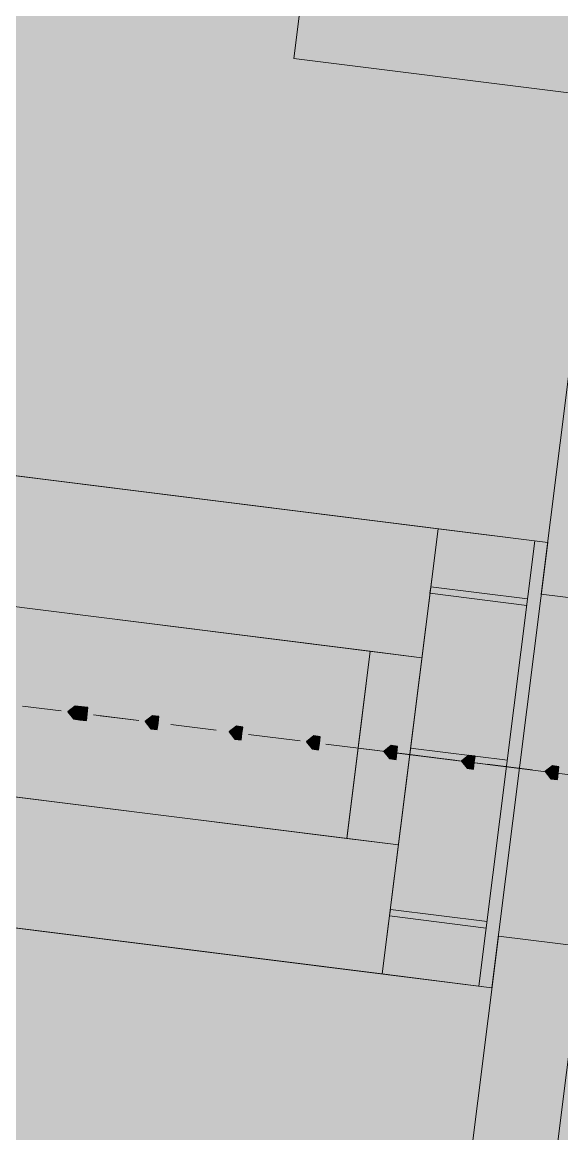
# Model space of a CAD drawing. Header units: metres. Extents: x -4 to 509425, y 7549 to 4732445.
# Drawn here: x 476053.795 to 476054.497, y 4719727.572 to 4719729.019 of the extents above; entities that cross this region are included whole.
import ezdxf

# ---------------------------------------------------------------- set-up
doc = ezdxf.new("R2010")
doc.units = ezdxf.units.M
doc.header["$LTSCALE"] = 0.01
doc.header["$MEASUREMENT"] = 0
doc.layers.get('0').update_dxf_attribs({"lineweight": 0})
doc.layers.add('_SUBESTACIÓN', color=1, linetype='Continuous')
doc.layers.add('SUBESTACION LA VID', color=253, linetype='Continuous')

# ---------------------------------------------------------------- blocks, each defined once
blk = doc.blocks.new('A$Cfff6051d')
at = {"layer": 'SUBESTACION LA VID', "transparency": 33554687}
h = blk.add_hatch(color=256, dxfattribs=at)
h.dxf.hatch_style = 2
h.paths.add_polyline_path([(476053.8711, 4719728.1192), (476053.8722, 4719728.1276), (476053.8638, 4719728.1287), (476053.8543, 4719728.1213), (476053.8617, 4719728.1119), (476053.8701, 4719728.1108)])
h = blk.add_hatch(color=256, dxfattribs=at)
h.dxf.hatch_style = 2
h.paths.add_polyline_path([(476053.8711, 4719728.1192), (476053.8722, 4719728.1276), (476053.8638, 4719728.1287), (476053.8543, 4719728.1213), (476053.8617, 4719728.1119), (476053.8701, 4719728.1108)])
h = blk.add_hatch(color=256, dxfattribs=at)
h.dxf.hatch_style = 2
h.paths.add_polyline_path([(476053.8795, 4719728.1182), (476053.8806, 4719728.1266), (476053.8722, 4719728.1276), (476053.8627, 4719728.1203), (476053.8701, 4719728.1108), (476053.8785, 4719728.1098)])
h = blk.add_hatch(color=256, dxfattribs=at)
h.dxf.hatch_style = 2
h.paths.add_polyline_path([(476053.9719, 4719728.1066), (476053.973, 4719728.115), (476053.9646, 4719728.116), (476053.9551, 4719728.1087), (476053.9625, 4719728.0992), (476053.9709, 4719728.0982)])
h = blk.add_hatch(color=256, dxfattribs=at)
h.dxf.hatch_style = 2
h.paths.add_polyline_path([(476053.9719, 4719728.1066), (476053.973, 4719728.115), (476053.9646, 4719728.116), (476053.9551, 4719728.1087), (476053.9625, 4719728.0992), (476053.9709, 4719728.0982)])
h = blk.add_hatch(color=256, dxfattribs=at)
h.dxf.hatch_style = 2
h.paths.add_polyline_path([(476053.9719, 4719728.1066), (476053.973, 4719728.115), (476053.9646, 4719728.116), (476053.9551, 4719728.1087), (476053.9625, 4719728.0992), (476053.9709, 4719728.0982)])
h = blk.add_hatch(color=256, dxfattribs=at)
h.dxf.hatch_style = 2
h.paths.add_polyline_path([(476054.0811, 4719728.0929), (476054.0822, 4719728.1013), (476054.0738, 4719728.1023), (476054.0643, 4719728.095), (476054.0717, 4719728.0855), (476054.0801, 4719728.0845)])
h = blk.add_hatch(color=256, dxfattribs=at)
h.dxf.hatch_style = 2
h.paths.add_polyline_path([(476054.0811, 4719728.0929), (476054.0822, 4719728.1013), (476054.0738, 4719728.1023), (476054.0643, 4719728.095), (476054.0717, 4719728.0855), (476054.0801, 4719728.0845)])
h = blk.add_hatch(color=256, dxfattribs=at)
h.dxf.hatch_style = 2
h.paths.add_polyline_path([(476054.0811, 4719728.0929), (476054.0822, 4719728.1013), (476054.0738, 4719728.1023), (476054.0643, 4719728.095), (476054.0717, 4719728.0855), (476054.0801, 4719728.0845)])
h = blk.add_hatch(color=256, dxfattribs=at)
h.dxf.hatch_style = 2
h.paths.add_polyline_path([(476054.1819, 4719728.0802), (476054.183, 4719728.0886), (476054.1746, 4719728.0897), (476054.1651, 4719728.0823), (476054.1725, 4719728.0729), (476054.1809, 4719728.0718)])
h = blk.add_hatch(color=256, dxfattribs=at)
h.dxf.hatch_style = 2
h.paths.add_polyline_path([(476054.1819, 4719728.0802), (476054.183, 4719728.0886), (476054.1746, 4719728.0897), (476054.1651, 4719728.0823), (476054.1725, 4719728.0729), (476054.1809, 4719728.0718)])
h = blk.add_hatch(color=256, dxfattribs=at)
h.dxf.hatch_style = 2
h.paths.add_polyline_path([(476054.1819, 4719728.0802), (476054.183, 4719728.0886), (476054.1746, 4719728.0897), (476054.1651, 4719728.0823), (476054.1725, 4719728.0729), (476054.1809, 4719728.0718)])
h = blk.add_hatch(color=256, dxfattribs=at)
h.dxf.hatch_style = 2
h.paths.add_polyline_path([(476054.2827, 4719728.0676), (476054.2838, 4719728.076), (476054.2754, 4719728.0771), (476054.2659, 4719728.0697), (476054.2733, 4719728.0603), (476054.2817, 4719728.0592)])
h = blk.add_hatch(color=256, dxfattribs=at)
h.dxf.hatch_style = 2
h.paths.add_polyline_path([(476054.2827, 4719728.0676), (476054.2838, 4719728.076), (476054.2754, 4719728.0771), (476054.2659, 4719728.0697), (476054.2733, 4719728.0603), (476054.2817, 4719728.0592)])
h = blk.add_hatch(color=256, dxfattribs=at)
h.dxf.hatch_style = 2
h.paths.add_polyline_path([(476054.2827, 4719728.0676), (476054.2838, 4719728.076), (476054.2754, 4719728.0771), (476054.2659, 4719728.0697), (476054.2733, 4719728.0603), (476054.2817, 4719728.0592)])
h = blk.add_hatch(color=256, dxfattribs=at)
h.dxf.hatch_style = 2
h.paths.add_polyline_path([(476054.2827, 4719728.0676), (476054.2838, 4719728.076), (476054.2754, 4719728.0771), (476054.2659, 4719728.0697), (476054.2733, 4719728.0603), (476054.2817, 4719728.0592)])
h = blk.add_hatch(color=256, dxfattribs=at)
h.dxf.hatch_style = 2
h.paths.add_polyline_path([(476054.2827, 4719728.0676), (476054.2838, 4719728.076), (476054.2754, 4719728.0771), (476054.2659, 4719728.0697), (476054.2733, 4719728.0603), (476054.2817, 4719728.0592)])
h = blk.add_hatch(color=256, dxfattribs=at)
h.dxf.hatch_style = 2
h.paths.add_polyline_path([(476054.2827, 4719728.0676), (476054.2838, 4719728.076), (476054.2754, 4719728.0771), (476054.2659, 4719728.0697), (476054.2733, 4719728.0603), (476054.2817, 4719728.0592)])
h = blk.add_hatch(color=256, dxfattribs=at)
h.dxf.hatch_style = 2
h.paths.add_polyline_path([(476054.3835, 4719728.055), (476054.3846, 4719728.0634), (476054.3762, 4719728.0644), (476054.3667, 4719728.0571), (476054.3741, 4719728.0476), (476054.3825, 4719728.0466)])
h = blk.add_hatch(color=256, dxfattribs=at)
h.dxf.hatch_style = 2
h.paths.add_polyline_path([(476054.3835, 4719728.055), (476054.3846, 4719728.0634), (476054.3762, 4719728.0644), (476054.3667, 4719728.0571), (476054.3741, 4719728.0476), (476054.3825, 4719728.0466)])
h = blk.add_hatch(color=256, dxfattribs=at)
h.dxf.hatch_style = 2
h.paths.add_polyline_path([(476054.3835, 4719728.055), (476054.3846, 4719728.0634), (476054.3762, 4719728.0644), (476054.3667, 4719728.0571), (476054.3741, 4719728.0476), (476054.3825, 4719728.0466)])
h = blk.add_hatch(color=256, dxfattribs=at)
h.dxf.hatch_style = 2
h.paths.add_polyline_path([(476054.3835, 4719728.055), (476054.3846, 4719728.0634), (476054.3762, 4719728.0644), (476054.3667, 4719728.0571), (476054.3741, 4719728.0476), (476054.3825, 4719728.0466)])
h = blk.add_hatch(color=256, dxfattribs=at)
h.dxf.hatch_style = 2
h.paths.add_polyline_path([(476054.3835, 4719728.055), (476054.3846, 4719728.0634), (476054.3762, 4719728.0644), (476054.3667, 4719728.0571), (476054.3741, 4719728.0476), (476054.3825, 4719728.0466)])
h = blk.add_hatch(color=256, dxfattribs=at)
h.dxf.hatch_style = 2
h.paths.add_polyline_path([(476054.3835, 4719728.055), (476054.3846, 4719728.0634), (476054.3762, 4719728.0644), (476054.3667, 4719728.0571), (476054.3741, 4719728.0476), (476054.3825, 4719728.0466)])
h = blk.add_hatch(color=256, dxfattribs=at)
h.dxf.hatch_style = 2
h.paths.add_polyline_path([(476054.4927, 4719728.0413), (476054.4938, 4719728.0497), (476054.4854, 4719728.0507), (476054.4759, 4719728.0434), (476054.4833, 4719728.0339), (476054.4917, 4719728.0329)])
h = blk.add_hatch(color=256, dxfattribs=at)
h.dxf.hatch_style = 2
h.paths.add_polyline_path([(476054.4927, 4719728.0413), (476054.4938, 4719728.0497), (476054.4854, 4719728.0507), (476054.4759, 4719728.0434), (476054.4833, 4719728.0339), (476054.4917, 4719728.0329)])
h = blk.add_hatch(color=256, dxfattribs=at)
h.dxf.hatch_style = 2
h.paths.add_polyline_path([(476054.4927, 4719728.0413), (476054.4938, 4719728.0497), (476054.4854, 4719728.0507), (476054.4759, 4719728.0434), (476054.4833, 4719728.0339), (476054.4917, 4719728.0329)])
h = blk.add_hatch(color=256, dxfattribs=at)
h.dxf.hatch_style = 2
h.paths.add_polyline_path([(476054.4927, 4719728.0413), (476054.4938, 4719728.0497), (476054.4854, 4719728.0507), (476054.4759, 4719728.0434), (476054.4833, 4719728.0339), (476054.4917, 4719728.0329)])
h = blk.add_hatch(color=256, dxfattribs=at)
h.dxf.hatch_style = 2
h.paths.add_polyline_path([(476054.4927, 4719728.0413), (476054.4938, 4719728.0497), (476054.4854, 4719728.0507), (476054.4759, 4719728.0434), (476054.4833, 4719728.0339), (476054.4917, 4719728.0329)])
h = blk.add_hatch(color=256, dxfattribs=at)
h.dxf.hatch_style = 2
h.paths.add_polyline_path([(476054.4927, 4719728.0413), (476054.4938, 4719728.0497), (476054.4854, 4719728.0507), (476054.4759, 4719728.0434), (476054.4833, 4719728.0339), (476054.4917, 4719728.0329)])
at = {"layer": 'SUBESTACION LA VID', "lineweight": 15}
for p, q in [((476054.4792, 4719728.3416), (476041.4671, 4719729.9729)), ((476054.4792, 4719728.3416), (476041.4671, 4719729.9729)), ((476054.3153, 4719728.1915), (476041.5972, 4719729.786)), ((476054.3153, 4719728.1915), (476041.5972, 4719729.786)), ((476054.2848, 4719727.9479), (476041.5667, 4719729.5424)), ((476054.2848, 4719727.9479), (476041.5667, 4719729.5424)), ((476054.4065, 4719727.762), (476041.3944, 4719729.3933)), ((476054.4065, 4719727.762), (476041.3944, 4719729.3933)), ((476054.2637, 4719727.7799), (476054.3364, 4719728.3595)), ((476054.3364, 4719728.3595), (476054.2637, 4719727.7799)), ((476054.4624, 4719728.3437), (476054.3897, 4719727.7641)), ((476054.3897, 4719727.7641), (476054.4624, 4719728.3437)), ((476054.4792, 4719728.3416), (476054.4065, 4719727.762)), ((476054.4065, 4719727.762), (476054.4792, 4719728.3416)), ((476054.4529, 4719728.2681), (476054.3269, 4719728.2839)), ((476054.4519, 4719728.2597), (476054.3259, 4719728.2755)), ((476054.4519, 4719728.2597), (476054.3259, 4719728.2755)), ((476053.8459, 4719728.1224), (476053.7955, 4719728.1287)), ((476053.8459, 4719728.1224), (476053.7955, 4719728.1287)), ((476053.9467, 4719728.1097), (476053.8879, 4719728.1171)), ((476053.9467, 4719728.1097), (476053.8879, 4719728.1171)), ((476053.9467, 4719728.1097), (476053.8963, 4719728.116)), ((476054.0475, 4719728.0971), (476053.9887, 4719728.1045)), ((476054.0475, 4719728.0971), (476053.9887, 4719728.1045)), ((476054.0475, 4719728.0971), (476053.9887, 4719728.1045)), ((476054.1567, 4719728.0834), (476054.0895, 4719728.0918)), ((476054.1567, 4719728.0834), (476054.0895, 4719728.0918)), ((476054.1567, 4719728.0834), (476054.0895, 4719728.0918)), ((476054.2575, 4719728.0708), (476054.1903, 4719728.0792)), ((476054.2575, 4719728.0708), (476054.1903, 4719728.0792)), ((476054.2575, 4719728.0708), (476054.1903, 4719728.0792)), ((476054.2575, 4719728.0708), (476054.1903, 4719728.0792)), ((476054.2575, 4719728.0708), (476054.1903, 4719728.0792)), ((476054.2575, 4719728.0708), (476054.1903, 4719728.0792)), ((476054.4266, 4719728.0581), (476054.3006, 4719728.0739)), ((476054.4266, 4719728.0581), (476054.3006, 4719728.0739)), ((476055.526, 4719727.9117), (476054.2659, 4719728.0697)), ((476054.3583, 4719728.0581), (476054.2911, 4719728.0665)), ((476054.3583, 4719728.0581), (476054.2911, 4719728.0665)), ((476054.3583, 4719728.0581), (476054.2911, 4719728.0665)), ((476054.3583, 4719728.0581), (476054.2911, 4719728.0665)), ((476054.3583, 4719728.0581), (476054.2911, 4719728.0665)), ((476054.3583, 4719728.0581), (476054.2911, 4719728.0665)), ((476054.4255, 4719728.0497), (476054.2995, 4719728.0655)), ((476054.4255, 4719728.0497), (476054.2995, 4719728.0655)), ((476054.4591, 4719728.0455), (476054.4003, 4719728.0529)), ((476054.4591, 4719728.0455), (476054.4003, 4719728.0529)), ((476054.4591, 4719728.0455), (476054.4003, 4719728.0529)), ((476054.4591, 4719728.0455), (476054.4003, 4719728.0529)), ((476054.4591, 4719728.0455), (476054.4003, 4719728.0529)), ((476054.4591, 4719728.0455), (476054.4003, 4719728.0529)), ((476054.4003, 4719727.8481), (476054.2743, 4719727.8639)), ((476054.4003, 4719727.8481), (476054.2743, 4719727.8639)), ((476054.3992, 4719727.8397), (476054.2732, 4719727.8555))]:
    blk.add_line(p, q, dxfattribs=at)
at = {"layer": 'SUBESTACION LA VID', "lineweight": 0}
for p, q in [((476054.3364, 4719728.3595), (476054.4792, 4719728.3416)), ((476054.2637, 4719727.7799), (476054.4065, 4719727.762))]:
    blk.add_line(p, q, dxfattribs=at)
at = {"layer": 'SUBESTACION LA VID', "lineweight": 15}
for points in [[(476054.3364, 4719728.3595), (476051.9507, 4719728.6586), (476051.957, 4719728.709), (476051.9402, 4719728.7111), (476051.9339, 4719728.6607), (476047.9857, 4719729.1557)], [(476053.7945, 4719728.2568), (476054.2481, 4719728.1999), (476054.2323, 4719728.0739), (476054.2995, 4719728.0655), (476054.3364, 4719728.3595)], [(476054.3364, 4719728.3595), (476051.9507, 4719728.6586), (476051.957, 4719728.709), (476051.9402, 4719728.7111), (476051.9339, 4719728.6607), (476047.9857, 4719729.1557)], [(476053.7945, 4719728.2568), (476054.2481, 4719728.1999), (476054.2323, 4719728.0739), (476054.2995, 4719728.0655), (476054.3364, 4719728.3595)], [(476054.2637, 4719727.7799), (476051.878, 4719728.079), (476051.8717, 4719728.0286), (476051.8549, 4719728.0307), (476051.8612, 4719728.0811), (476047.9131, 4719728.5761)], [(476053.764, 4719728.0132), (476054.2176, 4719727.9563), (476054.2323, 4719728.0739), (476054.2995, 4719728.0655), (476054.2637, 4719727.7799)], [(476054.2637, 4719727.7799), (476051.878, 4719728.079), (476051.8717, 4719728.0286), (476051.8549, 4719728.0307), (476051.8612, 4719728.0811), (476047.9131, 4719728.5761)], [(476053.764, 4719728.0132), (476054.2176, 4719727.9563), (476054.2323, 4719728.0739), (476054.2995, 4719728.0655), (476054.2637, 4719727.7799)], [(476054.9299, 4719728.8738), (476055.3415, 4719728.8222), (476055.4226, 4719729.4691), (476054.2297, 4719729.6186), (476054.1486, 4719728.9718), (476054.5519, 4719728.9212)], [(476054.9299, 4719728.8738), (476055.3415, 4719728.8222), (476055.4226, 4719729.4691), (476054.2297, 4719729.6186), (476054.1486, 4719728.9718), (476054.5519, 4719728.9212)], [(476054.7396, 4719728.2407), (476054.8488, 4719728.227), (476054.9836, 4719729.3023), (476054.6056, 4719729.3496), (476054.4708, 4719728.2744), (476054.58, 4719728.2607)], [(476054.7396, 4719728.2407), (476054.8488, 4719728.227), (476054.9836, 4719729.3023), (476054.6056, 4719729.3496), (476054.4708, 4719728.2744), (476054.58, 4719728.2607)], [(476054.2637, 4719727.7799), (476054.4065, 4719727.762), (476054.4792, 4719728.3416), (476054.3364, 4719728.3595), (476054.2637, 4719727.7799)], [(476054.3364, 4719728.3595), (476054.4792, 4719728.3416), (476054.4065, 4719727.762), (476054.2637, 4719727.7799), (476054.3364, 4719728.3595)], [(476054.4529, 4719728.2681), (476054.3269, 4719728.2839), (476054.3259, 4719728.2755)], [(476054.3153, 4719728.1915), (476054.2481, 4719728.1999), (476054.2176, 4719727.9563), (476054.2848, 4719727.9479)], [(476054.2848, 4719727.9479), (476054.2176, 4719727.9563), (476054.2481, 4719728.1999), (476054.3153, 4719728.1915)], [(476054.6975, 4719727.9047), (476054.629, 4719727.3587), (476054.4694, 4719727.3787), (476054.5378, 4719727.9247)], [(476054.6975, 4719727.9047), (476054.629, 4719727.3587), (476054.4694, 4719727.3787), (476054.5378, 4719727.9247)], [(476054.3992, 4719727.8397), (476054.2732, 4719727.8555), (476054.2743, 4719727.8639)], [(476054.6838, 4719727.7955), (476054.793, 4719727.7818), (476054.6582, 4719726.7066), (476054.2802, 4719726.7539), (476054.415, 4719727.8292), (476054.5242, 4719727.8155)], [(476054.6838, 4719727.7955), (476054.793, 4719727.7818), (476054.6582, 4719726.7066), (476054.2802, 4719726.7539), (476054.415, 4719727.8292), (476054.5242, 4719727.8155)]]:
    blk.add_lwpolyline(points, dxfattribs=at)
at = {"layer": 'SUBESTACION LA VID'}
for points in [[(476053.8711, 4719728.1192), (476053.8722, 4719728.1276), (476053.8638, 4719728.1287), (476053.8543, 4719728.1213), (476053.8617, 4719728.1119), (476053.8701, 4719728.1108)], [(476053.8711, 4719728.1192), (476053.8722, 4719728.1276), (476053.8638, 4719728.1287), (476053.8543, 4719728.1213), (476053.8617, 4719728.1119), (476053.8701, 4719728.1108)], [(476053.8795, 4719728.1182), (476053.8806, 4719728.1266), (476053.8722, 4719728.1276), (476053.8627, 4719728.1203), (476053.8701, 4719728.1108), (476053.8785, 4719728.1098)], [(476053.9719, 4719728.1066), (476053.973, 4719728.115), (476053.9646, 4719728.116), (476053.9551, 4719728.1087), (476053.9625, 4719728.0992), (476053.9709, 4719728.0982)], [(476053.9719, 4719728.1066), (476053.973, 4719728.115), (476053.9646, 4719728.116), (476053.9551, 4719728.1087), (476053.9625, 4719728.0992), (476053.9709, 4719728.0982)], [(476053.9719, 4719728.1066), (476053.973, 4719728.115), (476053.9646, 4719728.116), (476053.9551, 4719728.1087), (476053.9625, 4719728.0992), (476053.9709, 4719728.0982)], [(476054.0811, 4719728.0929), (476054.0822, 4719728.1013), (476054.0738, 4719728.1023), (476054.0643, 4719728.095), (476054.0717, 4719728.0855), (476054.0801, 4719728.0845)], [(476054.0811, 4719728.0929), (476054.0822, 4719728.1013), (476054.0738, 4719728.1023), (476054.0643, 4719728.095), (476054.0717, 4719728.0855), (476054.0801, 4719728.0845)], [(476054.0811, 4719728.0929), (476054.0822, 4719728.1013), (476054.0738, 4719728.1023), (476054.0643, 4719728.095), (476054.0717, 4719728.0855), (476054.0801, 4719728.0845)], [(476054.1819, 4719728.0802), (476054.183, 4719728.0886), (476054.1746, 4719728.0897), (476054.1651, 4719728.0823), (476054.1725, 4719728.0729), (476054.1809, 4719728.0718)], [(476054.1819, 4719728.0802), (476054.183, 4719728.0886), (476054.1746, 4719728.0897), (476054.1651, 4719728.0823), (476054.1725, 4719728.0729), (476054.1809, 4719728.0718)], [(476054.1819, 4719728.0802), (476054.183, 4719728.0886), (476054.1746, 4719728.0897), (476054.1651, 4719728.0823), (476054.1725, 4719728.0729), (476054.1809, 4719728.0718)], [(476054.2827, 4719728.0676), (476054.2838, 4719728.076), (476054.2754, 4719728.0771), (476054.2659, 4719728.0697), (476054.2733, 4719728.0603), (476054.2817, 4719728.0592)], [(476054.2827, 4719728.0676), (476054.2838, 4719728.076), (476054.2754, 4719728.0771), (476054.2659, 4719728.0697), (476054.2733, 4719728.0603), (476054.2817, 4719728.0592)], [(476054.2827, 4719728.0676), (476054.2838, 4719728.076), (476054.2754, 4719728.0771), (476054.2659, 4719728.0697), (476054.2733, 4719728.0603), (476054.2817, 4719728.0592)], [(476054.2827, 4719728.0676), (476054.2838, 4719728.076), (476054.2754, 4719728.0771), (476054.2659, 4719728.0697), (476054.2733, 4719728.0603), (476054.2817, 4719728.0592)], [(476054.2827, 4719728.0676), (476054.2838, 4719728.076), (476054.2754, 4719728.0771), (476054.2659, 4719728.0697), (476054.2733, 4719728.0603), (476054.2817, 4719728.0592)], [(476054.2827, 4719728.0676), (476054.2838, 4719728.076), (476054.2754, 4719728.0771), (476054.2659, 4719728.0697), (476054.2733, 4719728.0603), (476054.2817, 4719728.0592)], [(476054.3835, 4719728.055), (476054.3846, 4719728.0634), (476054.3762, 4719728.0644), (476054.3667, 4719728.0571), (476054.3741, 4719728.0476), (476054.3825, 4719728.0466)], [(476054.3835, 4719728.055), (476054.3846, 4719728.0634), (476054.3762, 4719728.0644), (476054.3667, 4719728.0571), (476054.3741, 4719728.0476), (476054.3825, 4719728.0466)], [(476054.3835, 4719728.055), (476054.3846, 4719728.0634), (476054.3762, 4719728.0644), (476054.3667, 4719728.0571), (476054.3741, 4719728.0476), (476054.3825, 4719728.0466)], [(476054.3835, 4719728.055), (476054.3846, 4719728.0634), (476054.3762, 4719728.0644), (476054.3667, 4719728.0571), (476054.3741, 4719728.0476), (476054.3825, 4719728.0466)], [(476054.3835, 4719728.055), (476054.3846, 4719728.0634), (476054.3762, 4719728.0644), (476054.3667, 4719728.0571), (476054.3741, 4719728.0476), (476054.3825, 4719728.0466)], [(476054.3835, 4719728.055), (476054.3846, 4719728.0634), (476054.3762, 4719728.0644), (476054.3667, 4719728.0571), (476054.3741, 4719728.0476), (476054.3825, 4719728.0466)], [(476054.4927, 4719728.0413), (476054.4938, 4719728.0497), (476054.4854, 4719728.0507), (476054.4759, 4719728.0434), (476054.4833, 4719728.0339), (476054.4917, 4719728.0329)], [(476054.4927, 4719728.0413), (476054.4938, 4719728.0497), (476054.4854, 4719728.0507), (476054.4759, 4719728.0434), (476054.4833, 4719728.0339), (476054.4917, 4719728.0329)], [(476054.4927, 4719728.0413), (476054.4938, 4719728.0497), (476054.4854, 4719728.0507), (476054.4759, 4719728.0434), (476054.4833, 4719728.0339), (476054.4917, 4719728.0329)], [(476054.4927, 4719728.0413), (476054.4938, 4719728.0497), (476054.4854, 4719728.0507), (476054.4759, 4719728.0434), (476054.4833, 4719728.0339), (476054.4917, 4719728.0329)], [(476054.4927, 4719728.0413), (476054.4938, 4719728.0497), (476054.4854, 4719728.0507), (476054.4759, 4719728.0434), (476054.4833, 4719728.0339), (476054.4917, 4719728.0329)], [(476054.4927, 4719728.0413), (476054.4938, 4719728.0497), (476054.4854, 4719728.0507), (476054.4759, 4719728.0434), (476054.4833, 4719728.0339), (476054.4917, 4719728.0329)]]:
    blk.add_lwpolyline(points, close=True, dxfattribs=at)
at = {"layer": 'SUBESTACION LA VID', "lineweight": 0}
for points in [[(476053.8711, 4719728.1192), (476053.8722, 4719728.1276), (476053.8638, 4719728.1287), (476053.8543, 4719728.1213), (476053.8617, 4719728.1119), (476053.8701, 4719728.1108)], [(476053.8711, 4719728.1192), (476053.8722, 4719728.1276), (476053.8638, 4719728.1287), (476053.8543, 4719728.1213), (476053.8617, 4719728.1119), (476053.8701, 4719728.1108)], [(476053.8795, 4719728.1182), (476053.8806, 4719728.1266), (476053.8722, 4719728.1276), (476053.8627, 4719728.1203), (476053.8701, 4719728.1108), (476053.8785, 4719728.1098)], [(476053.9719, 4719728.1066), (476053.973, 4719728.115), (476053.9646, 4719728.116), (476053.9551, 4719728.1087), (476053.9625, 4719728.0992), (476053.9709, 4719728.0982)], [(476053.9719, 4719728.1066), (476053.973, 4719728.115), (476053.9646, 4719728.116), (476053.9551, 4719728.1087), (476053.9625, 4719728.0992), (476053.9709, 4719728.0982)], [(476053.9719, 4719728.1066), (476053.973, 4719728.115), (476053.9646, 4719728.116), (476053.9551, 4719728.1087), (476053.9625, 4719728.0992), (476053.9709, 4719728.0982)], [(476054.0811, 4719728.0929), (476054.0822, 4719728.1013), (476054.0738, 4719728.1023), (476054.0643, 4719728.095), (476054.0717, 4719728.0855), (476054.0801, 4719728.0845)], [(476054.0811, 4719728.0929), (476054.0822, 4719728.1013), (476054.0738, 4719728.1023), (476054.0643, 4719728.095), (476054.0717, 4719728.0855), (476054.0801, 4719728.0845)], [(476054.0811, 4719728.0929), (476054.0822, 4719728.1013), (476054.0738, 4719728.1023), (476054.0643, 4719728.095), (476054.0717, 4719728.0855), (476054.0801, 4719728.0845)], [(476054.1819, 4719728.0802), (476054.183, 4719728.0886), (476054.1746, 4719728.0897), (476054.1651, 4719728.0823), (476054.1725, 4719728.0729), (476054.1809, 4719728.0718)], [(476054.1819, 4719728.0802), (476054.183, 4719728.0886), (476054.1746, 4719728.0897), (476054.1651, 4719728.0823), (476054.1725, 4719728.0729), (476054.1809, 4719728.0718)], [(476054.1819, 4719728.0802), (476054.183, 4719728.0886), (476054.1746, 4719728.0897), (476054.1651, 4719728.0823), (476054.1725, 4719728.0729), (476054.1809, 4719728.0718)], [(476054.2827, 4719728.0676), (476054.2838, 4719728.076), (476054.2754, 4719728.0771), (476054.2659, 4719728.0697), (476054.2733, 4719728.0603), (476054.2817, 4719728.0592)], [(476054.2827, 4719728.0676), (476054.2838, 4719728.076), (476054.2754, 4719728.0771), (476054.2659, 4719728.0697), (476054.2733, 4719728.0603), (476054.2817, 4719728.0592)], [(476054.2827, 4719728.0676), (476054.2838, 4719728.076), (476054.2754, 4719728.0771), (476054.2659, 4719728.0697), (476054.2733, 4719728.0603), (476054.2817, 4719728.0592)], [(476054.2827, 4719728.0676), (476054.2838, 4719728.076), (476054.2754, 4719728.0771), (476054.2659, 4719728.0697), (476054.2733, 4719728.0603), (476054.2817, 4719728.0592)], [(476054.2827, 4719728.0676), (476054.2838, 4719728.076), (476054.2754, 4719728.0771), (476054.2659, 4719728.0697), (476054.2733, 4719728.0603), (476054.2817, 4719728.0592)], [(476054.2827, 4719728.0676), (476054.2838, 4719728.076), (476054.2754, 4719728.0771), (476054.2659, 4719728.0697), (476054.2733, 4719728.0603), (476054.2817, 4719728.0592)], [(476054.3835, 4719728.055), (476054.3846, 4719728.0634), (476054.3762, 4719728.0644), (476054.3667, 4719728.0571), (476054.3741, 4719728.0476), (476054.3825, 4719728.0466)], [(476054.3835, 4719728.055), (476054.3846, 4719728.0634), (476054.3762, 4719728.0644), (476054.3667, 4719728.0571), (476054.3741, 4719728.0476), (476054.3825, 4719728.0466)], [(476054.3835, 4719728.055), (476054.3846, 4719728.0634), (476054.3762, 4719728.0644), (476054.3667, 4719728.0571), (476054.3741, 4719728.0476), (476054.3825, 4719728.0466)], [(476054.3835, 4719728.055), (476054.3846, 4719728.0634), (476054.3762, 4719728.0644), (476054.3667, 4719728.0571), (476054.3741, 4719728.0476), (476054.3825, 4719728.0466)], [(476054.3835, 4719728.055), (476054.3846, 4719728.0634), (476054.3762, 4719728.0644), (476054.3667, 4719728.0571), (476054.3741, 4719728.0476), (476054.3825, 4719728.0466)], [(476054.3835, 4719728.055), (476054.3846, 4719728.0634), (476054.3762, 4719728.0644), (476054.3667, 4719728.0571), (476054.3741, 4719728.0476), (476054.3825, 4719728.0466)], [(476054.4927, 4719728.0413), (476054.4938, 4719728.0497), (476054.4854, 4719728.0507), (476054.4759, 4719728.0434), (476054.4833, 4719728.0339), (476054.4917, 4719728.0329)], [(476054.4927, 4719728.0413), (476054.4938, 4719728.0497), (476054.4854, 4719728.0507), (476054.4759, 4719728.0434), (476054.4833, 4719728.0339), (476054.4917, 4719728.0329)], [(476054.4927, 4719728.0413), (476054.4938, 4719728.0497), (476054.4854, 4719728.0507), (476054.4759, 4719728.0434), (476054.4833, 4719728.0339), (476054.4917, 4719728.0329)], [(476054.4927, 4719728.0413), (476054.4938, 4719728.0497), (476054.4854, 4719728.0507), (476054.4759, 4719728.0434), (476054.4833, 4719728.0339), (476054.4917, 4719728.0329)], [(476054.4927, 4719728.0413), (476054.4938, 4719728.0497), (476054.4854, 4719728.0507), (476054.4759, 4719728.0434), (476054.4833, 4719728.0339), (476054.4917, 4719728.0329)], [(476054.4927, 4719728.0413), (476054.4938, 4719728.0497), (476054.4854, 4719728.0507), (476054.4759, 4719728.0434), (476054.4833, 4719728.0339), (476054.4917, 4719728.0329)]]:
    blk.add_lwpolyline(points, close=True, dxfattribs=at)

msp = doc.modelspace()

# ---------------------------------------------------------------- hatches: boundary and pattern name
at = {"layer": '_SUBESTACIÓN', "transparency": 33554559}
h = msp.add_hatch(color=1, dxfattribs=at)
h.dxf.hatch_style = 1
h.paths.add_polyline_path([(475968.6399, 4719805.825), (476089.9386, 4719790.615), (476078.1686, 4719696.74), (475956.8686, 4719711.9502)])

# ---------------------------------------------------------------- block references
at = {"linetype": 'Continuous'}
msp.add_blockref('A$Cfff6051d', (0, 0), dxfattribs=at)

doc.saveas('drawing.dxf')
